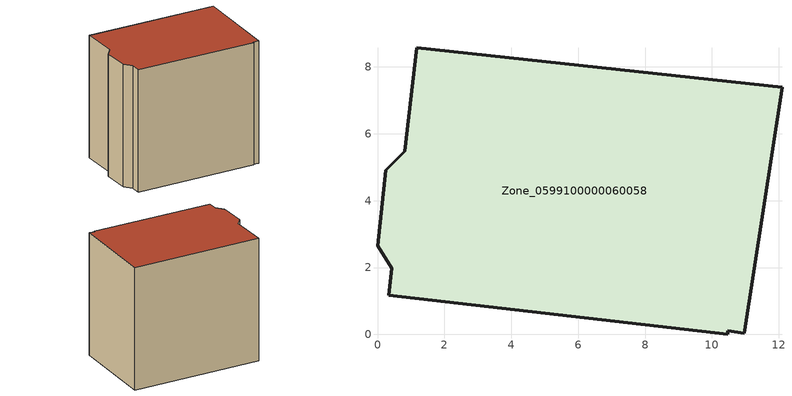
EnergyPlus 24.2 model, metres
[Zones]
Zone_0599100000060058
 floor ground (C_G): 10.48,0.11 10.47,0 0.33,1.17 0.42,1.97 0,2.65 0.24,4.9 0.81,5.47 1.17,8.58 12.09,7.39 10.96,0.03 z0
 wall outside (C_F): 0.81,5.47 0.24,4.9 0,2.65 0.42,1.97 0.33,1.17 10.47,0 10.48,0.11 10.96,0.03 12.09,7.39 1.17,8.58 0.81,5.47 z0:10.23
 roof outside (C_R): 12.09,7.39 1.17,8.58 0.81,5.47 0.24,4.9 0,2.65 0.42,1.97 0.33,1.17 10.47,0 10.48,0.11 10.96,0.03 z10.23
[BUILDING]
Pand.0599100000060058: North Axis=0; Terrain=City; Loads Convergence Tolerance Value=0.04; Temperature Convergence Tolerance Value=0.4; Solar Distribution=FullExterior; Maximum Number of Warmup Days=25; Minimum Number of Warmup Days=1
[Site:Location]
Rotterdam.The.Hague.AP_ZH_NLD Design_Conditions: Latitude=51.96; Longitude=4.45; Time Zone=1; Elevation=-4.5
[SITE:GROUNDTEMPERATURE:BUILDINGSURFACE]
18, 18, 18, 18, 18, 18, 18, 18, 18, 18, 18, 18
[MATERIAL] Thermal Absorptance=0.9; Solar Absorptance=0.7; Visible Absorptance=0.7
Name | Roughness | Thickness | Conductivity | Density | Specific Heat
G.TI.1946 | MediumSmooth | 0.15 | 1 | 540 | 1210
F.TI.1946 | Rough | 0.3 | 0.857143 | 1920 | 840
R.TI.1946 | MediumRough | 0.2 | 0.1 | 1500 | 1000
[CONSTRUCTION]
C_G: G.TI.1946
C_F: F.TI.1946
C_R: R.TI.1946
[ZONE]
Zone_0599100000060058: Type=1; Multiplier=1; Ceiling Height=Autocalculate; Volume=Autocalculate; Floor Area=autocalculate; Part of Total Floor Area=Yes
[ZONEINFILTRATION:DESIGNFLOWRATE]
Infil_Zone_0599100000060058: Zone or ZoneList or Space or SpaceList=Zone_0599100000060058; Schedule=AlwaysOn; Design Flow Rate Calculation Method=Flow/Area; Flow Rate per Floor Area=0.003; Constant Term Coefficient=1; Temperature Term Coefficient=0; Velocity Term Coefficient=0; Velocity Squared Term Coefficient=0
[HVACTEMPLATE:ZONE:IDEALLOADSAIRSYSTEM]
Zone_0599100000060058: Maximum Heating Supply Air Temperature=50; Minimum Cooling Supply Air Temperature=13; Maximum Heating Supply Air Humidity Ratio=0.0156; Minimum Cooling Supply Air Humidity Ratio=0.0077; Heating Limit=NoLimit; Cooling Limit=NoLimit; Dehumidification Control Type=ConstantSensibleHeatRatio; Cooling Sensible Heat Ratio=0.7; Dehumidification Setpoint=60; Humidification Control Type=None; Humidification Setpoint=30; Outdoor Air Method=None; Outdoor Air Flow Rate per Person=0.00944; Outdoor Air Flow Rate per Zone Floor Area=0; Outdoor Air Flow Rate per Zone=0; Demand Controlled Ventilation Type=None; Outdoor Air Economizer Type=NoEconomizer; Heat Recovery Type=None; Sensible Heat Recovery Effectiveness=0.7; Latent Heat Recovery Effectiveness=0.65
[ZONECONTROL:THERMOSTAT]
ThermostatControl_Zone_0599100000060058: Zone or ZoneList=Zone_0599100000060058; Control Type Schedule=DualSetpointControlType; Control 1=Thermostat_Zone_0599100000060058; Temperature Difference Between Cutout And Setpoint=0
[THERMOSTATSETPOINT:DUALSETPOINT]
Thermostat_Zone_0599100000060058: Heating Setpoint Temperature Schedule=HeatingSetpoint_Zone_0599100000060058; Cooling Setpoint Temperature Schedule=CoolingSetpoint_Zone_0599100000060058
[SCHEDULE:COMPACT]
HeatingSetpoint_Zone_0599100000060058: Through: 12/31, For: AllDays, Until: 24:00, 21
CoolingSetpoint_Zone_0599100000060058: Through: 12/31, For: AllDays, Until: 24:00, 24
DualSetpointControlType: Through: 12/31, For: AllDays, Until: 24:00, 4
AlwaysOn: Through: 12/31, For: AllDays, Until: 24:00, 1
